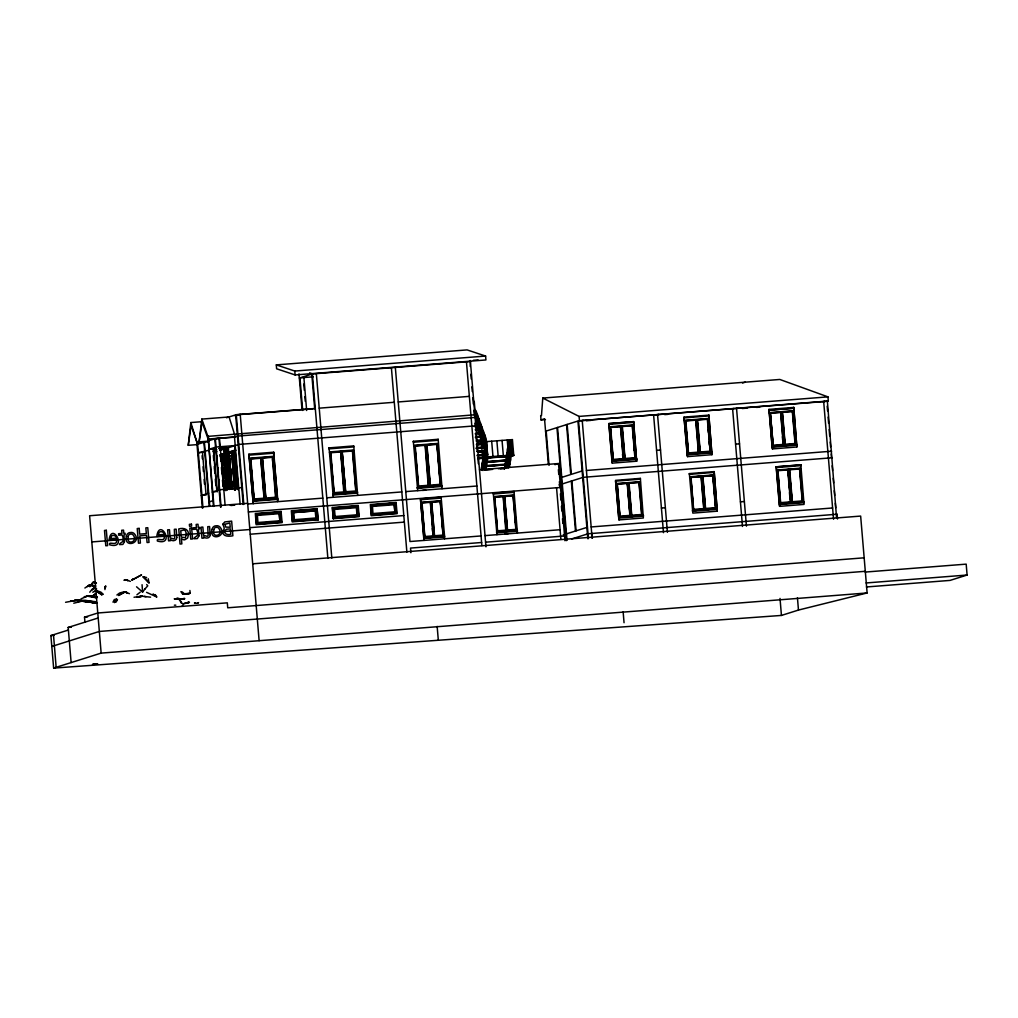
<?xml version="1.0" encoding="UTF-8"?>
<svg xmlns="http://www.w3.org/2000/svg" width="1018" height="1018" viewBox="0 0 1018 1018"><rect width="100%" height="100%" fill="white"/><g stroke="black" fill="none" stroke-linecap="round" stroke-linejoin="round"><path stroke-width="1.5" d="M104.918 589.613L105.401 586.152M588.429 538.547L578.542 420.841L827.392 401.296L828.296 401.016L827.952 396.867L779.801 379.459L542.785 398.076L541.474 415.509L540.673 415.764L541.016 419.912L545.457 419.556M105.223 586.75L105.236 587.908L105.885 586.088M116.357 601.014L116.294 599.169L114.321 599.564L112.985 602.16M105.248 587.908L105.401 586.737M280.624 512.041L281.146 521.967L280.803 517.831M316.713 509.216L291.797 511.189L292.573 521.356L317.412 519.409L316.713 509.216L317.158 519.167L306.494 520.007M358.247 515.973L357.802 506.022L358.616 515.668L333.777 517.615L358.616 515.668M392.452 503.35L395.557 503.096L396.155 513.008L371.812 514.917L371.023 505.284L395.709 503.057L396.486 513.225L371.583 515.197L370.883 505.004L371.939 514.879M116.128 602.071L117.464 599.475L116.472 599.526M201.437 421.719L190.837 422.559L188.241 445.311L197.327 444.599M188.241 445.311L191.091 425.524L197.034 442.537L208.537 441.799M199.121 441.876L202.06 422.063L208.105 439.038L235.362 436.9L229.075 416.96L201.819 419.098L199.121 441.876L208.206 441.163M481.209 469.68L484.861 446.508L486.184 462.376L509.522 460.569L510.438 459.729L486.146 461.79L510.438 459.729M504.33 469.234L506.264 456.967L507.155 467.669M506.48 455.606L508.835 440.603L512.423 439.611L513.759 455.479L510.171 456.471L486.782 457.706L487.966 457.387L486.019 469.336M484.937 470.138L486.96 457.655M508.427 467.377L510.4 455.237L511.392 454.957L509.356 467.529M89.889 586.801L92.345 582.907L94.496 581.863L93.274 582.054M91.811 584.434L93.351 582.156L96.405 583.059M89.749 592.209L92.358 588.951L94.407 588.022M114.5 602.567L116.446 599.208L114.512 602.44M91.773 590.211L94.661 588.01M91.556 596.433L96.023 593.876M92.816 592.272L95.081 590.847L97.219 590.834L100.858 592.12L103.327 594.347M144.976 588.964L147.763 585.821L146.694 584.561M136.565 586.801L142.571 592.094L145.141 588.722M84.876 588.01L89.813 584.854L95.679 585.986M131.971 580.056L141.464 574.941L131.971 580.056L133.002 578.784M91.187 585.032L87.586 586.483L88.515 585.363M280.574 515.083L280.701 512.016L281.401 522.196M93.541 595.186L96.379 593.863M197.505 603.05L198.574 602.618L197.352 603.229M87.586 586.483L88.541 585.452M94.598 591.509L96.977 590.924L101.927 594.792M80.995 598.877L88.21 595.695L97.384 597.095L93.007 595.924L86.594 595.886M96.837 597.693L88.248 595.784L84.087 597.375L85.118 596.446M84.087 597.375L85.181 596.497M136.908 594.805L140.204 592.183M118.661 595.517L125.176 591.814L129.413 593.698M116.905 594.996L119.666 592.985L123.763 591.891L127.11 592.769L126.143 592.043M118.482 595.377L125.316 591.738M73.767 603.216L83.209 600.836L95.463 601.638M121.155 593.443L125.176 591.878M77.724 602.109L79.213 601.498M124.463 580.298L126.766 579.955L130.355 581.38M124.438 580.311L125.634 579.713M186.332 602.987L188.941 602.185L182.616 603.967L189.475 602.376L185.161 603.381M124.209 580.044L126.906 579.789L127.784 580.616L126.766 579.955M124.501 580.095L125.71 579.636M65.585 602.287L77.355 600.162M72.469 600.709L70.586 601.282L77.266 600.238L96.125 603.012M70.586 601.282L72.393 600.684M299.343 378.047L312.386 373.937L470.392 361.53L470.189 366.429M303.288 377.742L303.898 377.551L306.66 410.521M226.454 417.774L236.278 414.682L315.287 408.472L314.677 408.663L311.775 374.128M235.183 415.968L240.223 414.377L259.119 640.704M196.996 444.459L204.389 442.13L209.759 506.111M207.952 441.01L215.345 438.669L234.509 437.167L238.072 436.048L475.088 417.431M220.575 507.117L214.836 438.834L219.494 438.351L225.093 505.068M208.665 449.396L216.058 447.055L235.209 445.553M204.987 451.534L201.844 452.526L205.483 452.081M215.867 448.098L213.309 448.9L216.898 491.592M213.602 452.374L216.859 451.343L213.004 451.496M220.015 450.35L238.772 444.433L475.8 425.817L475.19 426.008L474.948 423.208M219.913 454.779L223.998 453.748L221.008 454.69M230.857 488.678L227.803 452.31L235.972 450.249M228.897 452.221L234.878 450.338L238.199 489.862M220.028 456.128L222.853 455.237M220.957 456.089L223.947 455.148M234.827 451.738L231.837 452.679L232.358 458.851M220.804 456.408L223.629 455.504M230.272 453.43L233.097 452.539M224.113 457.935L221.517 458.685L222.331 461.778M231.951 489.073L229.19 456.153L231.786 455.402M234.725 454.537L232.664 455.25M248.914 454.181L253.227 503.592L248.914 454.181L273.753 452.196L273.689 453.226M249.461 458.711L273.817 456.802M273.753 452.196L277.659 501.645L277.647 498.527L252.808 500.512M273.524 453.239L277.647 498.527M260.85 457.833L264.311 498.973L254.029 499.774L250.339 458.647L253.876 500.678L276.616 498.858L272.977 456.357L250.377 458.138L254.029 500.627M261.206 457.795L264.782 499.558M262.084 457.731L265.66 499.494M262.313 457.718L265.774 498.858L276.043 498.056L272.595 456.917M272.939 456.878L276.527 498.629M357.662 495.372L353.844 446.889L329.005 448.874L329.069 447.856L333.306 497.28M231.048 481.196L231.493 485.217M329.463 452.437L353.819 450.516M330.341 452.361L334.031 493.501L344.364 492.674L340.915 451.534L344.313 492.687M353.602 445.96L353.691 446.94M223.82 487.749L223.476 483.703M201.284 495.524L208.677 493.196M212.24 492.076L219.633 489.747L238.797 488.233M342.163 451.419L345.586 493.234L342.086 451.445L345.827 492.559L356.046 491.77L352.648 450.618M242.36 487.113L238.288 488.398L234.7 445.719M209.403 501.81L212.966 500.678M413.333 441.278L438.173 439.28L438.262 440.26L413.41 442.245L413.333 441.278L417.724 490.651M413.881 445.808L438.236 443.886M414.759 445.731L418.449 486.871L428.731 486.057L425.333 444.904M438.173 439.28L442.079 488.742M426.504 444.815L430.08 486.579M426.733 444.802L430.194 485.942L440.514 485.115L437.066 443.988L440.463 485.141M252.871 501.327L277.71 499.342M275.522 497.331L272.417 457.336L262.555 458.113L265.914 498.031L275.763 497.255M541.016 419.912L544.528 418.805L548.32 464.004M256.014 514.243L280.459 512.296M256.549 514.701L257.274 523.328L256.549 514.701L280.001 512.843L280.612 521.496L257.274 523.328M357.394 493.119L332.873 495.041L333.051 494.201M333.866 494.15L330.379 451.852L352.979 450.083L356.618 492.572L334.031 494.341M281.083 511.494L282.101 522.616L256.192 524.677L255.327 513.492L281.159 511.469M343.779 491.974L340.674 451.979L330.825 452.743L334.171 492.674L344.033 491.898M279.199 513.696L279.861 520.771L279.237 513.683M545.572 431.238L577.931 421.032L587.819 538.738M578.542 420.841L828.296 401.016L827.087 401.321M292.013 511.443L316.458 509.496L296.582 511.087M583.136 420.269L582.232 420.561L592.12 538.255M317.094 508.695L318.1 519.829L317.094 508.695L291.326 510.705L292.191 521.878L318.1 519.829M316 510.043L316.611 518.696L316 510.043L292.56 511.914L293.4 520.491M315.198 510.896L315.873 517.971L293.973 519.714L293.413 512.601L315.275 510.871L293.451 512.588L293.973 519.714M332.352 507.537L333.28 518.684L332.352 507.537L358.26 505.475L359.125 516.66L333.28 518.684M333.102 508.249L357.445 506.34M292.942 521.038L291.873 511.163L292.942 521.038L317.158 519.167L316.458 510.909M333.764 508.682L334.375 517.348L333.764 508.682L357.089 506.849L357.814 515.477M633.654 421.63L608.802 423.615L633.654 421.63L636.644 461.218L633.501 421.668M742.529 383.022L745.227 382.17M339.872 517.678L333.662 518.162L358.578 516.19L357.725 506.048L352.991 506.442M417.456 488.398L417.469 487.571M357.089 506.849L357.7 515.515M418.271 487.52L414.797 445.222L437.396 443.454L440.947 485.726M609.286 427.229L633.705 425.295M428.196 485.344L425.091 445.35L415.242 446.113L418.589 486.044L428.451 485.268M654.498 414.67L652.996 415.14L655.63 414.937M370.73 505.055L395.709 503.057M658.442 414.351L657.552 414.644L667.426 532.338M335.062 516.52L356.962 514.79L356.364 507.689L334.464 509.42L335.138 516.495M620.662 426.351L623.487 459.245L613.154 460.072L610.164 427.166L612.989 460.785L635.728 458.965L632.802 424.977L610.202 426.746L613.129 460.747M621.018 426.313L623.907 459.716M371.557 505.742L372.359 514.344L371.557 505.742L395.009 503.885L395.735 512.499M632.407 425.435L635.232 458.329L624.899 459.143L621.896 426.237L624.785 459.652M632.827 425.371L635.639 458.8M396.091 502.536L397.109 513.657L371.201 515.719L370.336 504.534L396.167 502.51M395.468 503.337L396.155 513.008L371.685 514.637L396.231 512.461M394.208 504.737L394.869 511.812L394.246 504.724L372.461 506.43L372.97 513.543L394.869 511.812M708.922 415.904L684.083 417.889L684.02 417.113L687.506 456.624L711.938 454.69L708.859 415.128L711.938 454.69M684.083 417.889L687.188 454.817L712.027 452.832M420.905 502.727L441.43 501.098M421.643 502.663L424.735 537.211L433.413 536.524L430.474 501.976M684.49 420.727L708.846 418.818M441.112 498.12L420.51 499.736L423.704 537.835L444.573 536.168L444.51 536.893L423.768 538.522L424.137 540.393L420.447 498.922L441.303 497.242L441.252 498.107M430.767 501.95L433.77 537.033M431.505 501.887L434.508 536.97M431.696 501.887L434.597 536.435L443.275 535.748L440.374 501.187L443.224 535.761M431.823 502.243L440.183 501.569L442.995 535.099L434.724 535.748M695.879 419.849L698.704 452.743L688.372 453.57L685.369 420.663L688.193 454.282L710.946 452.463L708.006 418.474L685.419 420.243L688.346 454.244M696.236 419.81L699.111 453.214M554.925 464.666L558.488 463.534L564.977 540.736M732.006 408.943L733.507 408.46M737.452 408.154L736.548 408.434L746.436 526.141M707.625 418.932L710.386 451.839L700.104 452.641L697.114 419.734L699.99 453.15M707.968 418.882L710.857 452.297M707.345 419.301L710.119 451.203L700.269 451.979L697.585 420.04L707.434 419.263M84.939 622.151L84.519 617.188L97.779 613.001L227.307 602.834L227.727 607.797L864.167 557.813M493.272 493.196L514.141 491.529L514.205 492.343L493.336 494.01L493.272 493.196L496.962 534.679M71.133 662.578L68.181 627.432L98.199 617.977M252.655 563.819L860.655 516.075L867.12 592.96L798.468 610.062L781.442 615.432L53.636 668.101L50.9 635.55L68.41 630.027M793.684 408.243L768.984 410.178L768.921 409.401L772.408 448.925L796.84 446.978L793.76 407.416L796.84 446.978M768.984 410.178L793.836 408.193M493.73 497L514.255 495.372M494.468 496.949L497.433 532.249L516.546 530.722L513.479 495.028L494.506 496.517L497.56 532.21M769.15 410.165L772.089 447.118L796.929 445.133M494.672 496.937L497.624 531.485L506.2 530.823L503.35 496.25M494.799 497.293L503.146 496.619L505.755 530.213M514.014 491.567L517.424 533.063M561.147 477.569L570.742 474.541L566.555 424.621M582.131 470.952L571.352 474.35L567.166 424.43M503.592 496.224L506.608 531.307M504.661 496.517L513.008 495.842L515.833 529.373L507.549 530.022L504.737 496.491M769.392 413.028L793.747 411.107M608.955 423.564L612.289 463.126L611.971 461.319L636.81 459.334M513.161 495.486L516.113 530.034L507.435 530.722L504.33 496.173L507.346 531.256M780.781 412.15L783.542 445.057L773.273 445.859L770.27 412.952L773.095 446.584L795.847 444.751L792.92 410.763L770.321 412.544L773.247 446.533M781.137 412.099L784.013 445.502M782.015 412.036L784.891 445.439M782.244 412.023L785.018 444.942L795.338 444.115L792.526 411.221M558.997 484.975L583.289 477.315L832.355 457.756L831.528 457.973L831.197 454.028M792.869 411.183L795.758 444.586M823.066 401.792L824.567 401.308M51.816 646.443L99.331 631.453L865.3 571.302M687.188 454.817L687.506 456.624M424.595 537.759L421.668 502.23L440.654 500.741L443.721 536.435L424.735 537.924M444.573 536.168L441.176 498.095M444.637 536.842L444.586 538.789M615.992 483.995L640.411 482.061M617.099 483.919L619.86 516.826L630.193 516.011L627.432 483.092L630.142 516.024M640.36 478.384L643.351 517.984L618.995 519.893L615.508 480.369L640.36 478.384L640.271 479.211M627.724 483.079L630.613 516.482M628.602 483.003L631.605 515.91L641.874 515.108L639.164 482.176M639.533 482.125L642.345 515.553M53.636 668.101L101.151 653.111L867.12 592.96M517.259 531.154L517.411 530.442L496.542 532.109L496.797 532.77M772.089 447.118L772.484 448.9M714.254 472.39L689.415 474.375L689.351 473.599L692.838 513.11L717.27 511.176L714.191 471.614L717.194 511.201M689.822 477.213L714.254 475.279M690.993 477.124L693.703 510.056L704.036 509.229L701.275 476.322L690.7 477.149L693.525 510.769L690.751 476.729L713.338 474.961L716.188 508.784M701.567 476.297L704.443 509.7M702.445 476.22L713.007 475.393L715.769 508.3L712.944 475.419M800.975 464.857L776.136 466.842L800.975 464.857L800.721 465.697M563.208 534.883L586.864 527.426M619.822 517.309L642.434 515.732L639.508 481.743L616.908 483.512L619.835 517.5M830.981 451.407L831.591 451.216L586.419 470.469M618.995 519.893L618.677 518.086L643.516 516.101L643.465 515.452L618.626 517.437L615.585 481.158L640.424 479.16M776.607 470.456L800.962 468.547M631.414 516.431L628.679 482.977M777.714 470.392L780.475 503.299L790.757 502.485L788.047 469.565L790.757 502.485M788.339 469.54L791.228 502.943M787.716 469.947L790.49 501.861L780.641 502.637L777.956 470.698L787.805 469.922M571.543 538.993L588.022 533.788L837.101 514.23L837.496 518.989M799.728 468.662L802.489 501.569L792.22 502.37L789.217 469.476L792.106 502.879M800.084 468.611L802.96 502.027M717.359 509.318L692.52 511.303L692.711 510.616M705.245 509.662L702.522 476.208M780.475 503.299L790.808 502.472M776.276 466.791L779.623 506.353L779.292 504.559L804.144 502.561L804.08 501.912L779.241 503.91L776.2 467.618L801.039 465.633M792.22 502.37L802.553 501.556M836.541 517.615L827.392 401.296M865.185 572.065L966.184 564.137L967.1 575.03L950.074 580.4L866.42 586.966M477.188 425.74L476.017 426.058L486.477 454.473L487.469 454.193L477.022 425.779M477.226 455.759L487.52 454.766L486.197 438.898L475.902 410.445L477.238 426.313L476.144 426.02M478.473 429.291L477.557 430.13L478.473 429.291L475.368 429.532M478.842 433.693L479.758 432.854L475.737 433.935M475.419 437.04L481.043 436.404L475.47 437.613M481.374 440.234L482.379 440.539L476.704 440.59M476.437 444.268L483.614 443.517L482.697 444.357L476.475 444.841M476.157 447.945L484.899 447.08L477.124 447.678M476.208 448.518L484.95 447.653L477.175 448.251M477.493 452.081L485.268 451.47L486.184 450.63L477.442 451.508M486.833 458.278L487.749 457.438M486.184 462.376L510.489 460.301M510.12 455.899L513.708 454.906L477.938 457.68M509.802 463.814L486.464 465.62L485.497 465.888L509.84 464.386L485.548 466.46L484.212 450.592M485.548 466.46L509.84 464.386M836.274 514.446L837.101 514.23M136.934 597.21L142.176 596.243L150.588 597.172M136.832 597.133L142.151 596.293M134.02 597.248L142.253 596.192L139.784 596.383M281.222 521.42L256.676 523.596L281.515 521.649L269.223 522.87L276.68 522.298M305.235 520.083L317.514 518.849L292.688 520.809L317.222 518.62M358.323 515.439L333.891 517.895L332.962 507.982L333.548 516.724M174.358 605.176L175.834 605.163M56.143 667.299L53.483 634.736M276.298 364.889L467.097 349.899L485.599 356.058L485.917 359.952L295.118 374.942L276.616 368.783L276.298 364.889L294.787 371.048L485.599 356.058M473.434 360.283L478.104 359.914M313.277 376.813L299.954 377.856L302.69 410.47M319.232 408.167L394.297 402.275M398.242 401.957L469.349 396.371M313.111 408.791L235.667 414.873L243.2 504.521M201.819 419.098L207.876 436.391L474.872 414.784L474.261 414.975L473.866 410.292M542.785 398.076L579.089 416.413L827.952 396.867M209.174 449.231L216.312 448.671M219.315 448.429L228.337 447.729L228.732 452.463M212.8 449.065L215.803 448.823M218.806 448.594L227.816 447.882L228.49 455.784M586.279 420.383L590.936 420.014M600.238 419.289L604.896 418.92M612.658 418.309L615.75 418.067M625.065 417.329L629.722 416.973M639.024 416.235L642.129 415.993M209.237 450.185L197.708 452.845L200.47 452.628M213.742 449.841L216.745 449.6M219.748 449.358L224.253 449.014L227.574 488.538M213.258 449.994L216.261 449.752M220.766 449.396L223.769 449.167L227.218 490.269M586.266 420.765L590.974 420.396M664.69 414.606L667.821 414.364M742.237 408.523L746.983 408.142M756.489 407.404L759.657 407.149M216.541 452.068L213.907 452.272L217.228 491.796M768.921 409.401L793.76 407.416M227.803 452.31L229.992 452.132M232.384 452.628L231.62 452.616L234.687 489.887M684.02 417.113L708.859 415.128M633.718 422.406L608.879 424.391L611.92 460.67L636.759 458.685M232.066 455.377L234.407 489.912M328.916 447.907L353.755 445.909M770.651 413.283L780.602 412.481L783.287 444.421L773.425 445.197M229.19 456.153L230.132 460.81M248.99 455.161L273.842 453.175M342.557 451.827L352.419 451.05L355.766 490.969L345.916 491.745M656.572 450.35L660.517 450.032M735.581 444.141L739.526 443.835M772.038 446.469L796.878 444.484M479.491 469.743L558.488 463.534M687.137 454.168L711.976 452.183M212.762 491.91L215.523 491.694M201.933 495.333L206.069 495.002L202.48 452.323M612.289 463.126L636.721 461.192M332.81 494.239L357.649 492.241M417.227 487.609L442.066 485.611M418.449 487.711L441.023 485.701M417.444 488.373L442.13 486.426M441.812 486.489L441.914 485.662M247.578 503.337L89.609 515.744L101.151 653.111M230.297 505.386L234.802 505.03M247.756 504.012L322.808 498.12M326.765 497.815L401.817 491.923M405.762 491.605L476.882 486.019M231.201 505.462L234.204 505.221M422.546 490.434L425.702 490.18M689.351 473.599L714.191 471.614M248.417 511.952L560.498 487.444M691.171 477.455L701.033 476.679L703.705 508.618L693.856 509.382M280.701 512.016L255.798 513.988L256.574 524.155L281.477 522.183M357.802 506.022L332.886 507.995L333.739 518.149M340.572 507.409L346.782 506.926M378.492 504.444L384.702 503.948M279.276 513.67L257.376 515.401L257.961 522.501L279.861 520.771M278.105 522.196L256.816 523.876L255.874 513.963L256.803 523.876M346.082 517.195L353.844 516.584M371.583 515.197L379.345 514.586M383.99 514.217L391.752 513.606M249.741 527.668L403.802 515.566M91.811 541.932L249.779 529.525M250.288 534.208L404.35 522.107M661.42 508.033L665.365 507.715M740.43 501.823L744.374 501.518M715.769 508.3L705.436 509.127L702.738 476.208M692.622 510.616L717.308 508.669M692.469 510.654L717.156 508.72M779.623 506.353L804.042 504.419L800.822 464.895M497.687 530.798L505.971 530.149M496.593 532.796L517.462 531.129M591.165 526.942L832.609 507.982M481.069 535.939L409.961 541.525L395.34 367.422M485.013 535.621L560.078 529.729M504.737 534.221L507.867 533.979M481.616 542.492L410.509 548.078L410.903 552.723M485.573 542.187L564.57 535.977M866.102 582.958L967.1 575.03M474.134 426.555L477.238 426.313M475.419 430.105L478.524 429.863M475.686 433.363L479.758 432.854M475.139 433.783L479.809 433.426M476.386 436.773L481.043 436.404M476.424 437.346L481.094 436.976M477.671 440.323L482.328 439.967M476.157 441.023L482.379 440.539M477.429 442.321L512.423 439.611M477.391 444.001L483.614 443.517M477.442 444.573L483.665 444.09M476.857 451.356L486.184 450.63M478.46 451.814L486.235 451.203M478.142 454.919L487.469 454.193M477.175 455.186L486.553 455.033M478.193 455.491L487.52 454.766M477.976 458.253L513.759 455.479M486.782 457.706L505.45 456.268M478.46 458.736L511.125 456.204L509.802 440.336M485.815 469.705L492.038 469.222M498.26 468.751L506.035 468.14M486.413 469.858L492.636 469.374M500.411 468.776L505.081 468.407M93.376 582.271L96.379 583.276M86.645 596.001L96.621 597.884M68.181 627.432L71.362 627.203M50.9 635.55L54.069 635.321M80.855 601.027L88.082 601.065L97.104 602.771M74.594 600.276L85.423 600.315L96.443 602.262M74.734 600.365L83.921 600.938L95.552 603.14M95.17 593.978L96.188 593.965M95.183 594.041L96.163 594.067M89.749 584.866L91.315 584.892M146.605 577.511L142.724 576.812L148.997 582.881L148.259 578.746M77.177 600.187L96.506 602.745M89.813 585.045L95.081 586.826M183.927 598.482L184.602 598.546L183.685 598.482M196.283 603.165L194.451 602.961L195.151 603.14M179.015 599.22L174.231 598.826L179.104 599.309M144.225 596.383L145.994 596.739M97.295 603.025L80.995 601.053L96.506 603.063M95.934 590.631L100.298 593.634M96.074 590.771L101.8 594.919M91.187 584.93L95.132 586.114M182.209 605.761L183.024 606.028M96.557 588.926L93.414 588.302L94.483 588.289A25.094 18.693 87.4 0 1 96.532 589.028M146.579 592.349L156.683 596.942L155.245 594.627M309.612 372.817L312.386 373.937L327.872 558.386M91.2 585.172L95.018 587.03M144.136 576.875L148.997 582.881M181.904 591.789L183.724 593.074M126.232 592.094L127.11 592.769M126.754 579.764L127.784 580.616M153.133 593.939L156.683 596.942M189.895 590.491L190.226 593.227L187.439 593.952L182.706 594.194L180.873 591.636M181.891 602.961L178.85 598.368L176.839 598.228L179.715 599.933L181.293 603.165M190.837 422.559L197.034 442.537M827.176 406.169L827.57 410.852M828.092 417.087L828.614 423.335M829.148 429.571L829.67 435.806M830.192 442.054L830.586 446.724M832.19 465.76L832.571 470.443M833.233 478.244L833.627 482.926M834.276 490.727L834.671 495.397M835.333 503.197L835.714 507.88M823.677 401.588L833.551 519.295M799.83 473.485L800.072 476.462M801.713 497.904L801.98 501.009M792.742 417.545L792.997 420.51M789.459 492.585L789.713 495.702M797.438 597.693L798.468 610.062M782.384 436.709L782.638 439.827M780.017 598.419L781.442 615.432M732.604 408.74L742.491 526.446M708.21 429.711L708.464 432.688M709.088 441.939L709.342 445.057M697.877 449.091L698.132 452.208M653.607 414.95L663.481 532.656M632.878 434.724L633.132 437.702M633.743 446.877L634.01 449.994M622.532 454.041L622.787 457.146M623.143 611.856L624.047 622.711M591.967 533.483L592.374 538.242M579.089 416.413L579.446 420.561M571.9 480.903L576.099 530.823M571.302 481.094L575.488 531.014M557.559 427.458L567.039 540.405M556.948 427.649L566.428 540.596M558.386 469.705L558.755 474.184M559.391 481.654L559.887 487.635M560.409 493.845L560.931 500.067M561.452 506.29L561.847 510.96M562.496 518.735L562.89 523.392M556.553 487.749L560.893 539.387M546.182 431.047L549.058 465.366M511.558 439.852L512.83 455.148M510.68 440.094L511.965 455.39M509.153 440.514L510.438 455.809M508.835 440.603L510.171 456.471M514.752 519.027L514.993 522.005M508.186 444.701L509.522 460.569M507.244 440.018L508.529 455.313M507.549 448.785L508.885 464.653M506.9 452.87L508.186 468.165M505.615 461.052L506.137 467.173M504.979 465.15L505.233 468.204M502.052 440.412L503.337 455.708M496.873 440.819L498.158 456.115M491.681 441.227L492.966 456.509M486.502 441.621L487.787 456.917M484.721 434.839L486.006 450.121M483.257 430.767L484.543 446.062M481.781 426.707L483.066 441.99M483.575 454.677L484.848 469.972M480.318 422.635L481.603 437.931M482.926 458.774L483.83 469.476M481.31 442.028L482.596 457.311M478.842 418.576L480.127 433.872M482.277 462.859L482.926 470.507M477.378 414.504L478.664 429.8M481.641 466.957L481.896 470.011M474.248 401.359L476.22 424.824M470.316 360.525L485.955 546.831M470.838 374.28L471.245 378.989M471.894 386.84L472.288 391.548M472.823 397.822L473.345 404.057M475.979 435.424L476.373 440.132M476.895 446.406L477.289 451.101M477.951 458.953L478.345 463.661M466.448 361.835L481.883 545.597M432.306 528.495L432.561 531.472M437.155 626.401L438.325 640.322M391.396 367.727L406.882 552.176M316.331 373.631L331.817 558.068M303.809 384.015L304.344 390.301M304.866 396.575L305.26 401.296M298.987 373.899L301.977 409.452M294.787 371.048L295.118 374.942M272.455 458.94L272.709 462.083M236.278 414.682L243.811 504.33M234.509 437.167L240.108 503.885M235.222 456.357L235.603 460.989M236.252 468.7L236.507 471.792M237.156 479.503L237.55 484.135M234.853 456.102L235.642 465.506M235.909 468.649L236.698 478.053M236.965 481.183L237.614 489.022M233.784 450.414L236.978 488.373M236.838 488.844L233.733 451.814L228.083 453.595L231.061 489.085M233.211 458.367L233.606 463.063M234.127 469.336L234.649 475.61M235.183 481.883L235.705 488.144M232.804 456.815L233.453 464.653M233.847 469.362L234.649 478.765M234.903 481.896L235.565 489.734M232.168 452.577L235.285 489.76M232.588 461.65L234.954 489.862M230.793 468.649L231.188 473.357M231.837 481.196L232.104 484.326M232.231 489.047L229.177 453.519L231.608 489.047M228.885 460.53L229.546 468.433M229.941 473.179L230.615 481.081M231.01 485.828L231.277 488.984M226.34 448.353L229.788 489.327M225.729 448.544L229.177 489.531M224.075 456.688L224.329 459.78M225.118 469.031L225.372 472.123M225.627 475.202L226.403 484.466M223.845 457.96L224.494 465.799M224.762 468.929L225.551 478.333M225.818 481.476L226.48 489.302M222.904 453.837L225.831 490.714M222.853 468.051L223.375 474.324M223.909 480.598L224.431 486.858M221.784 458.673L222.051 461.803M222.573 468.076L223.107 474.35M223.629 480.611L224.024 485.319M224.151 490.04L221.288 455.988L223.197 485.344M218.972 438.516L219.952 450.058M220.346 454.804L220.881 461.129M221.402 467.453L221.937 473.777M222.471 480.089L223.006 486.413M216.923 455.72L217.318 460.467M218.107 467.822L218.386 473.115M218.908 479.44L219.315 484.186M215.345 438.669L221.084 506.951M213.704 457.209L213.958 460.365M214.633 468.28L215.027 473.014M215.689 480.916L216.083 485.662M213.335 455.39L213.729 460.136M214.264 466.46L214.798 472.785M215.32 479.096L215.854 485.421M208.855 438.02L209.072 440.654M213.945 505.997L208.041 435.717L213.449 506.417M207.876 436.391L208.105 439.038M203.905 442.283L209.25 505.87M202.111 455.682L202.378 458.838M203.04 466.753L203.435 471.487M204.109 479.402L204.503 484.135M197.645 444.255L202.976 507.842M196.767 441.659L202.34 508.046M142.571 592.094L142.062 584.714M87.573 616.933A154.672 5.395 -4.8 0 1 84.519 617.188M186.447 533.852L185.352 537.708L181.28 537.071L180.746 530.798L183.787 530.009A2.532 2.507 72.5 0 1 185.416 530.874L186.447 533.852M128.179 536.613C125.99 545.915 138.83 541.945 133.053 534.908A2.52 2.481 72.5 0 0 131.437 534.043L130.088 534.157A2.507 2.469 72.5 0 0 128.65 535.252L128.179 536.613M213.767 529.882C211.579 539.184 224.418 535.226 218.641 528.177A2.52 2.481 72.5 0 0 217.025 527.324L215.676 527.426A2.507 2.469 72.5 0 0 214.238 528.52L213.767 529.882M222.789 524.283C224.545 528.291 224.774 528.087 222.662 532.07C223.095 537.033 229.444 536.435 232.88 535.799L231.646 521.127L224.736 521.941L222.789 524.283M110.784 537.313L110.72 538.611L116.485 538.166C116.472 535.099 111.407 534.157 110.784 537.313M158.528 533.559L158.464 534.87L164.216 534.412C164.203 531.358 159.139 530.403 158.528 533.559M188.394 535.061L187.605 538.051L184.767 539.794A4.187 4.136 72.5 0 1 182.247 539.209L181.408 538.624L181.853 543.892L180.021 544.032L178.748 528.966C182.68 527.578 189.323 528.609 188.394 535.061M224.902 524.334L225.767 527.095L230.221 527.235L229.864 522.947L224.902 524.334M124.45 541.792L122.873 544.439L119.5 544.592C120.366 541.36 125.825 543.357 122.096 534.959L118.724 535.226L118.584 533.686L121.956 533.432L121.702 530.263L123.534 530.124L123.789 533.279L125.036 533.19L125.163 534.717L123.929 534.819L124.45 541.792M198.917 535.939L197.339 538.586L193.967 538.751C194.82 535.519 200.292 537.504 196.55 529.118L193.178 529.385L193.051 527.846L196.423 527.578L196.156 524.423L197.988 524.27L198.256 527.439L199.49 527.337L199.617 528.876L198.383 528.978L198.917 535.939M126.385 536.155C123.471 548.855 142.635 543.103 134.287 533.686A4.403 4.352 72.5 0 0 131.666 532.452L129.579 532.618A4.352 4.301 72.5 0 0 127.225 534.234L126.385 536.155M211.973 529.424C209.059 542.136 228.223 536.384 219.875 526.968A4.403 4.352 72.5 0 0 217.267 525.733L215.167 525.899A4.352 4.301 72.5 0 0 212.813 527.515L211.973 529.424M176.801 537.351C176.941 540.825 172.373 541.767 170.273 539.476L170.375 540.698L168.543 540.851L167.626 529.844L169.459 529.704L170.146 537.911L173.722 538.916A1.425 1.412 72.5 0 0 174.727 538.064L174.345 529.309L176.178 529.169L176.801 537.351M210.204 534.717C210.344 538.204 205.763 539.146 203.676 536.855L203.778 538.077L201.946 538.217L201.017 527.222L202.849 527.069L203.549 535.29L207.112 536.295A1.425 1.412 72.5 0 0 208.13 535.443L207.748 526.688L209.581 526.548L210.204 534.717M116.625 540.494C117.134 546.628 108.162 540.634 109.651 544.795C128.433 550.102 111.598 520.694 109.053 540.176L116.599 539.578L116.625 540.494M164.356 536.74C164.878 542.887 155.894 536.88 157.396 541.042C176.165 546.348 159.342 516.953 156.797 536.422L164.343 535.837L164.356 536.74M224.8 530.607C223.604 534.272 228.185 535.175 230.806 534.285L230.361 528.864L226.632 529.22L224.8 530.607M185.581 593.659L182.693 594.181L189.959 593.392L185.581 593.659M341.284 451.483L344.708 493.297L341.284 451.483M425.702 444.853L429.125 486.668L425.702 444.853M422.037 502.981L424.862 536.524L433.134 535.875L430.321 502.332L422.037 502.981M93.185 664.296L92.485 664.512L97.741 663.94L93.185 664.296M184.525 598.839L179.193 598.978L184.525 598.839M792.335 411.565L782.486 412.341L785.171 444.268L795.02 443.504L792.335 411.565M695.701 420.192L685.839 420.968L688.524 452.908L698.386 452.132L695.701 420.192M620.484 426.695L610.635 427.471L613.307 459.411L623.169 458.634L620.484 426.695M632.229 425.766L622.367 426.542L625.052 458.482L634.901 457.706L632.229 425.766M260.672 458.253L250.822 459.029L254.169 498.947L264.031 498.184L260.672 458.253M436.837 444.421L426.975 445.197L430.334 485.115L440.183 484.339L436.837 444.421M800.123 468.204L777.523 469.972L780.462 503.974L803.049 502.192L800.123 468.204M712.765 475.75L702.916 476.526L705.589 508.466L715.45 507.689L712.765 475.75M799.55 469.005L789.688 469.769L792.373 501.709L802.222 500.932L799.55 469.005M627.19 483.461L617.341 484.224L620.013 516.164L629.875 515.388L627.19 483.461M638.935 482.532L629.073 483.308L631.758 515.248L641.607 514.472L638.935 482.532M106.33 530.302L104.498 530.442L105.783 545.775L107.615 545.635L106.33 530.302M191.473 524.181L189.386 524.346L189.539 526.268L191.626 526.102L191.473 524.181M139.173 528.393L137.239 528.533L138.473 543.205L140.395 543.052L139.797 535.875L146.477 535.353L147.076 542.53L149.01 542.378L147.775 527.706L145.841 527.858L146.325 533.61L139.657 534.145L139.173 528.393M191.651 527.96L189.819 528.1L190.748 539.107L192.58 538.955L191.651 527.96"/></g></svg>
